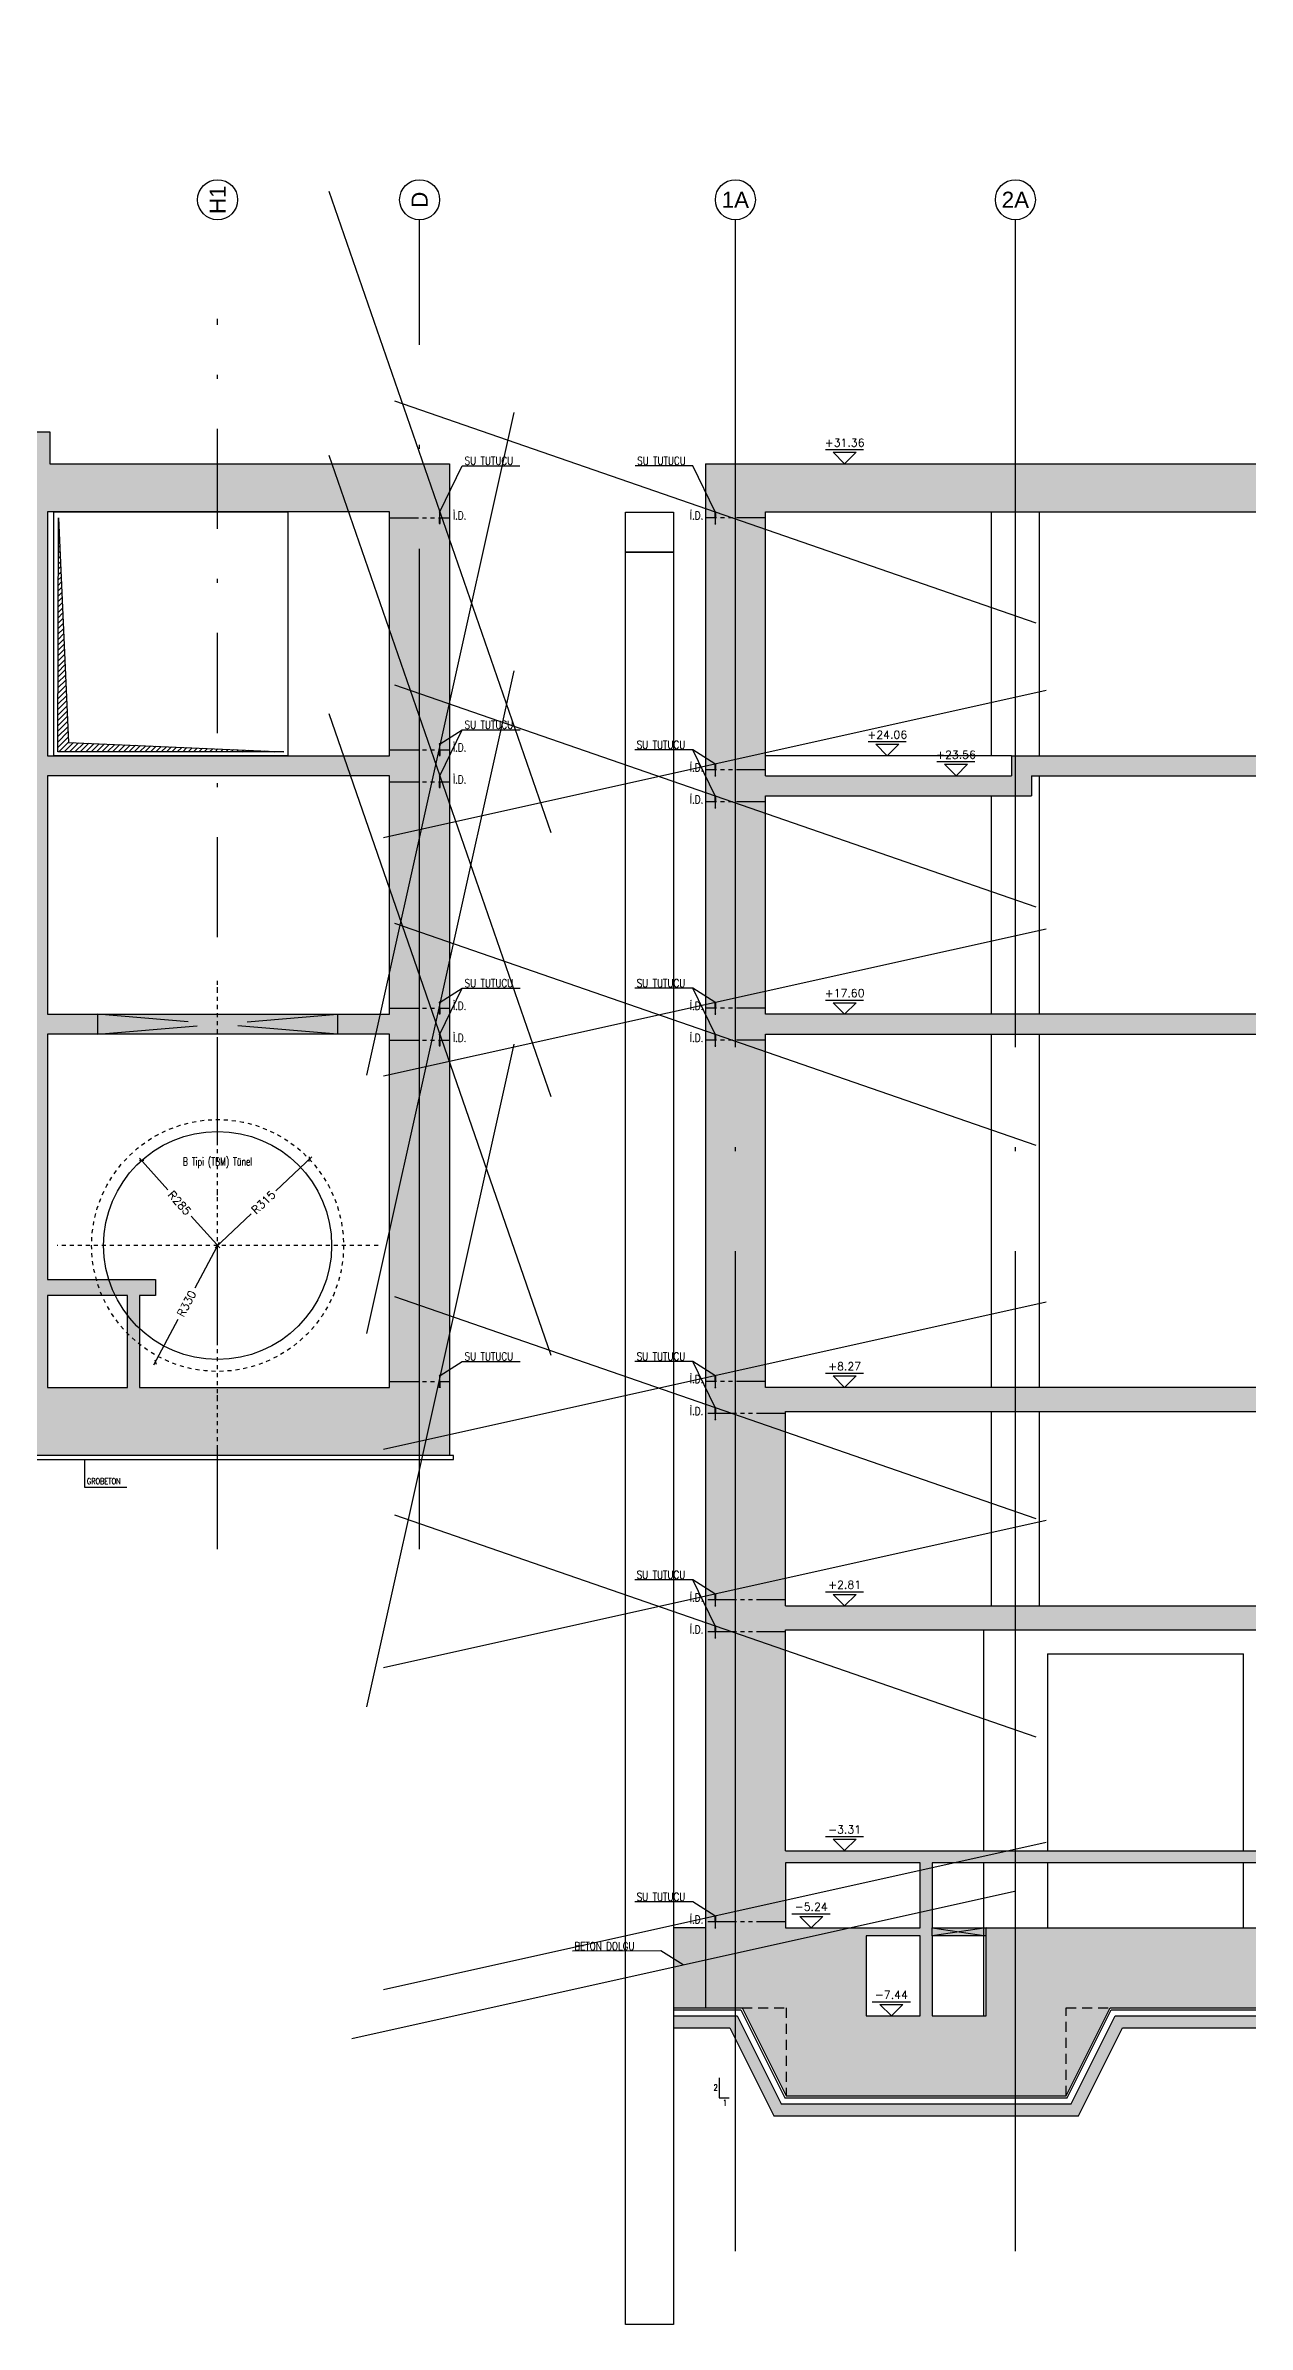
# Model space of a CAD drawing. Header units: millimetres. Extents: x 400382 to 401422, y 4543975 to 4544126.
# Drawn here: x 401106.9 to 401136.9, y 4544001.1 to 4544058 of the extents above; entities that cross this region are included whole.
import ezdxf
from ezdxf.enums import TextEntityAlignment as Align

# ---------------------------------------------------------------- set-up
doc = ezdxf.new("R2010")
doc.units = ezdxf.units.MM
for name, pattern in [('ACAD_ISO05W100', [33, 24, -3, 0, -3, 0, -3]), ('AKS', [3, 2.5, -0.25, 0, -0.25]), ('CIZGI', [0.4, 0.25, -0.15]), ('CONTINU', [0]), ('DASHDOT2', [0.5, 0.25, -0.125, 0, -0.125]), ('HIDDEN', [0.375, 0.25, -0.125])]:
    doc.linetypes.add(name, pattern=pattern)
for name, color, linetype in [('aks prota', 2, 'AKS'), ('boşluk prota', 2, 'Continuous'), ('boşluk taraması prota', 252, 'Continuous'), ('caks prota', 4, 'Continuous'), ('görünüş prota', 4, 'Continuous'), ('inşaat derzi prota', 11, 'Continuous'), ('kesik prota', 2, 'CIZGI'), ('kesit prota', 1, 'Continuous'), ('kesit tarama prota', 252, 'Continuous'), ('kot prota', 4, 'Continuous'), ('lkolon prota', 4, 'Continuous'), ('merdiven prota', 2, 'Continuous'), ('not prota', 2, 'Continuous'), ('not yazısı prota', 6, 'Continuous'), ('not çizgisi prota', 4, 'Continuous'), ('PRT-AL-TUNEL_EKSENI', 14, 'DASHDOT2'), ('PRT-CST-rc_level', 6, 'Continuous'), ('PRT-CST-rc_levermark', 4, 'Continuous'), ('st_s_not yazısı', 6, 'Continuous'), ('st_s_not çizgisi', 4, 'CIZGI'), ('st_s_su tutucu', 2, 'Continuous'), ('st_s_ölçü', 4, 'Continuous'), ('taks prota', 7, 'Continuous')]:
    doc.layers.add(name, color=color, linetype=linetype)
doc.layers.add('PRT-KD-kazik', color=172, linetype='Continuous', lineweight=25)
doc.styles.add('NOT', font='romanstw.shx')
doc.styles.add('OLCU', font='romanstw.shx')
doc.styles.get("Standard").update_dxf_attribs({"font": 'Arial.ttf'})
doc.styles.add('TAKS', font='Arial Unicode.ttf')
doc.styles.add('TEXT250', font='romanstw.shx', dxfattribs={"width": 0.8, "height": 25})
doc.styles.add('TSIMPLEX', font='romanstw.shx')
doc.dimstyles.new('1-100', dxfattribs={"dimscale": 0.5, "dimtxt": 2, "dimasz": 7.5, "dimexe": 3, "dimexo": 5, "dimgap": 5, "dimtad": 3, "dimdec": 1, "dimlfac": 2, "dimzin": 9, "dimdsep": 46, "dimtxsty": 'Standard', "dimblk": 'OBLIQUE', "dimcen": 0.09, "dimclrd": 3, "dimclre": 3, "dimclrt": 1, "dimadec": 3, "dimazin": 0, "dimtfac": 1, "dimtdec": 1, "dimtofl": 0, "dimtmove": 0, "dimatfit": 3, "dimfxl": 4, "dimtolj": 1, "dimtzin": 0, "dimarcsym": 0})
doc.dimstyles.new('1-50', dxfattribs={"dimtxt": 10, "dimasz": 4, "dimexe": 4, "dimexo": 8, "dimgap": 4, "dimtad": 1, "dimdec": 1, "dimrnd": 0.05, "dimzin": 9, "dimdsep": 46, "dimtxsty": 'OLCU', "dimblk1": 'OBLIQUE', "dimblk2": 'OBLIQUE', "dimsah": 1, "dimcen": 2, "dimdle": 4, "dimclrd": 4, "dimclre": 4, "dimclrt": 3, "dimadec": 1, "dimazin": 0, "dimtfac": 1, "dimtdec": 1, "dimtix": 1, "dimtmove": 2, "dimatfit": 3, "dimldrblk": 'OBLIQUE', "dimfxl": 1, "dimtvp": 1, "dimtolj": 1, "dimtzin": 1, "dimarcsym": 0})

# ---------------------------------------------------------------- blocks, each defined once
blk = doc.blocks.new('KOTK5')
at = {"layer": 'PRT-CST-rc_levermark'}
blk.add_line((216.6666666667443, 160), (-213.3333333332557, 160), dxfattribs=at)
blk.add_lwpolyline([(130, 130), (-130, 130), (0, 0)], close=True, dxfattribs=at)
at = {"layer": 'PRT-CST-rc_level', "style": 'OLCU'}
blk.add_attdef('000.00', text='', height=90, dxfattribs=at).set_placement((0, 193.1381784435362), align=Align.CENTER)
blk = doc.blocks.new('_Oblique')
at = {"layer": 'st_s_ölçü', "lineweight": -2}
blk.add_line((-0.5, -0.5), (0.5, 0.5), dxfattribs=at)
blk = doc.blocks.new('D')
at = {"layer": 'st_s_su tutucu', "linetype": 'CONTINU', "ltscale": 0.2}
for p, q in [((-39987.83090962706, 52508.18991963421), (-39992.63090966878, 52508.18991966914)), ((-39992.63090966878, 52508.18991966914), (-39992.63090980848, 52507.38991968935)), ((-39992.63090980848, 52507.38991968935), (-39990.63090962501, 52506.05655179494)), ((-39992.63090980848, 52448.98991960261), (-39990.63090962501, 52450.32328749701)), ((-39992.63090966878, 52448.18991962282), (-39992.63090980848, 52448.98991960261)), ((-39987.83090962706, 52448.18991965774), (-39992.63090966878, 52448.18991962282)), ((-39990.63090992199, 52478.65671955824), (-39991.93117670823, 52478.6567195757)), ((-39991.93117670823, 52478.6567195757), (-39991.93117659182, 52477.72311959402)), ((-39991.93117659182, 52477.72311959402), (-39990.63090987367, 52477.72311951835)), ((-39990.6309096902, 52498.50671976196), (-39991.53117650332, 52498.50671977942)), ((-39991.53117650332, 52498.50671977942), (-39991.53117639622, 52497.87311976865)), ((-39991.53117639622, 52497.87311976865), (-39990.63090970417, 52497.87311978029)), ((-39990.63090980196, 52488.50671968629), (-39991.53117661508, 52488.50671963972)), ((-39991.53117661508, 52488.50671963972), (-39991.53117662905, 52487.87311965806)), ((-39991.53117662905, 52487.87311965806), (-39990.630909937, 52487.87311964059)), ((-39991.53117661508, 52467.87311965223), (-39991.53117662905, 52468.5067196339)), ((-39991.53117662905, 52468.5067196339), (-39990.630909937, 52468.50671965136)), ((-39990.63090980196, 52467.87311960567), (-39991.53117661508, 52467.87311965223)), ((-39991.53117650332, 52457.87311951254), (-39991.53117639622, 52458.50671952331)), ((-39991.53117639622, 52458.50671952331), (-39990.63090970417, 52458.50671951166)), ((-39990.6309096902, 52457.87311953), (-39991.53117650332, 52457.87311951254)), ((-39990.63090962501, 52506.05655179494), (-39990.6309096902, 52498.50671976196)), ((-39990.63090970417, 52497.87311978029), (-39990.63090980196, 52488.50671968629)), ((-39990.630909937, 52487.87311964059), (-39990.63090992199, 52478.65671955824)), ((-39990.630909937, 52468.50671965136), (-39990.63090992199, 52477.72311973372)), ((-39990.63090970417, 52458.50671951166), (-39990.63090980196, 52467.87311960567)), ((-39990.63090962501, 52450.32328749701), (-39990.6309096902, 52457.87311953)), ((-39989.83090974534, 52506.05655187643), (-39987.83090964103, 52507.38991968935)), ((-39989.83090955907, 52498.50671965136), (-39989.83090974534, 52506.05655187643)), ((-39988.9306429881, 52498.50671966883), (-39989.83090955907, 52498.50671965136)), ((-39989.83090992229, 52488.50671961062), (-39989.83090981984, 52497.87311973373)), ((-39989.83090981984, 52497.87311973373), (-39988.93064300207, 52497.87311962313)), ((-39988.93064335132, 52488.50671965136), (-39989.83090992229, 52488.50671961062)), ((-39989.83091007002, 52478.65671960481), (-39989.8309099316, 52487.87311978029)), ((-39989.8309099316, 52487.87311978029), (-39988.93064311383, 52487.87311964059)), ((-39988.53064343977, 52478.65671965137), (-39989.83091007002, 52478.65671960481)), ((-39989.83090998934, 52477.72311965805), (-39988.53064344908, 52477.72311964058)), ((-39989.83091007002, 52477.72311968715), (-39989.8309099316, 52468.50671951166)), ((-39989.8309099316, 52468.50671951166), (-39988.93064311383, 52468.50671965136)), ((-39988.93064335132, 52467.87311964059), (-39989.83090992229, 52467.87311968134)), ((-39989.83090992229, 52467.87311968134), (-39989.83090981984, 52458.50671955823)), ((-39989.83090981984, 52458.50671955823), (-39988.93064300207, 52458.50671966883)), ((-39988.9306429881, 52457.87311962313), (-39989.83090955907, 52457.87311964059)), ((-39989.83090955907, 52457.87311964059), (-39989.83090974534, 52450.32328741552)), ((-39989.83090974534, 52450.32328741552), (-39987.83090964103, 52448.98991960261)), ((-39988.93064300207, 52497.87311962313), (-39988.9306429881, 52498.50671966883)), ((-39988.93064311383, 52487.87311964059), (-39988.93064335132, 52488.50671965136)), ((-39988.93064311383, 52468.50671965136), (-39988.93064335132, 52467.87311964059)), ((-39988.93064300207, 52458.50671966883), (-39988.9306429881, 52457.87311962313)), ((-39988.53064344908, 52477.72311964058), (-39988.53064343977, 52478.65671965137)), ((-39987.83090964103, 52507.38991968935), (-39987.83090962706, 52508.18991963421)), ((-39987.83090964103, 52448.98991960261), (-39987.83090962706, 52448.18991965774))]:
    blk.add_line(p, q, dxfattribs=at)
blk = doc.blocks.new('*D18')
at = {"layer": 'DEFPOINTS', "color": 0, "transparency": 16777216}
for p in [(-455.7768124120485, 109.5869111729116), (-265.7931828767396, -102.8541877429707)]:
    blk.add_point(p, dxfattribs=at)
at = {"layer": 'st_s_ölçü', "color": 4, "lineweight": -2, "transparency": 16777216}
for p, q in [((-461.1096862235661, 115.5501700898487), (-389.9253438287682, 35.95131222538865)), ((-260.4603090652221, -108.8174466599078), (-331.6446514600408, -29.21858879542449))]:
    blk.add_line(p, q, dxfattribs=at)
at = {"layer": 'st_s_ölçü', "color": 4, "lineweight": -2, "transparency": 16777216, "xscale": 8, "yscale": 8, "zscale": 8, "rotation": 131.8058995973175}
blk.add_blockref('_Oblique', (-455.7768124120485, 109.5869111729116), dxfattribs=at)
at = {"layer": 'st_s_ölçü', "color": 3, "transparency": 16777216, "insert": (-360.7849976444195, 3.366361714968633), "char_height": 20, "attachment_point": 5, "rotation": 311.8058995973175, "style": 'OLCU'}
blk.add_mtext('\\A1;R285', dxfattribs=at)
blk = doc.blocks.new('*D19')
at = {"layer": 'DEFPOINTS', "color": 0, "transparency": 16777216}
for p in [(-36.3406229420434, 112.9617587007597), (-265.7931828767178, -102.8541877429798)]:
    blk.add_point(p, dxfattribs=at)
at = {"layer": 'st_s_ölçü', "color": 4, "lineweight": -2, "transparency": 16777216}
for p, q in [((-30.51325634052741, 118.4427986104425), (-120.6119750752906, 33.69874405447169)), ((-271.6205494782338, -108.3352276526625), (-181.5218307435179, -23.5911730967362))]:
    blk.add_line(p, q, dxfattribs=at)
at = {"layer": 'st_s_ölçü', "color": 4, "lineweight": -2, "transparency": 16777216, "xscale": 8, "yscale": 8, "zscale": 8, "rotation": 43.24583088137385}
blk.add_blockref('_Oblique', (-36.3406229420434, 112.9617587007597), dxfattribs=at)
at = {"layer": 'st_s_ölçü', "color": 3, "transparency": 16777216, "insert": (-151.0669029094242, 5.053785478889026), "char_height": 20, "attachment_point": 5, "rotation": 43.24583088137385, "style": 'OLCU'}
blk.add_mtext('\\A1;R315', dxfattribs=at)
blk = doc.blocks.new('*D20')
at = {"layer": 'DEFPOINTS', "color": 0, "transparency": 16777216}
for p in [(-265.7931828767105, -102.8541877429579), (-421.0483857594118, -394.0514095323542)]:
    blk.add_point(p, dxfattribs=at)
at = {"layer": 'lkolon prota', "color": 4, "lineweight": -2, "transparency": 16777216}
for p, q in [((-262.0294203825846, -95.79486115412448), (-322.8545106894434, -209.8786212058137)), ((-424.8121482535377, -401.1107361211878), (-363.9870579466764, -287.0269760694938))]:
    blk.add_line(p, q, dxfattribs=at)
at = {"layer": 'lkolon prota', "color": 4, "lineweight": -2, "transparency": 16777216, "xscale": 8, "yscale": 8, "zscale": 8, "rotation": 241.9351701811658}
blk.add_blockref('_Oblique', (-421.0483857594118, -394.0514095323542), dxfattribs=at)
at = {"layer": 'lkolon prota', "color": 3, "transparency": 16777216, "insert": (-343.420784318052, -248.4527986376579), "char_height": 20, "attachment_point": 5, "rotation": 61.935170181165795, "style": 'OLCU'}
blk.add_mtext('\\A1;R330', dxfattribs=at)
blk = doc.blocks.new('A$C127942D9')
at = {"layer": 'aks prota', "ltscale": 2}
blk.add_line((-265.7931828767323, -631.6843460802356), (-265.7931828767178, 559.6811305509054), dxfattribs=at)
at = {"layer": 'aks prota'}
blk.add_line((135.1872869510917, -102.8541877429761), (-666.7736527046291, -102.8541877429725), dxfattribs=at)
at = {"layer": 'görünüş prota', "color": 6, "linetype": 'CIZGI', "ltscale": 2}
blk.add_circle((-265.7931828767323, -102.8541877429652), 315, dxfattribs=at)
at = {"layer": 'görünüş prota', "color": 6}
blk.add_circle((-265.7931828767105, -102.8541877429798), 285, dxfattribs=at)
at = {"layer": 'not prota', "style": 'TEXT250', "width": 0.7}
blk.add_text('B Tipi (TBM) Tünel', height=20, dxfattribs=at).set_placement((-265.7931828766596, 106.8190974679765), align=Align.MIDDLE_CENTER)
at = {"layer": 'lkolon prota'}
dim = blk.add_radius_dim(center=(-265.7931828767105, -102.8541877429579), mpoint=(-421.0483857594118, -394.0514095323542), dimstyle='1-100', dxfattribs=at)
dim.commit()
dim.dimension.update_dxf_attribs({"geometry": '*D20', "text_midpoint": (-343.420784318052, -248.4527986376579), "dimtype": 132})
at = {"layer": 'st_s_ölçü'}
for center, mpoint, picture, middle in [((-265.7931828767396, -102.8541877429707), (-455.7768124120485, 109.5869111729116), '*D18', (-360.7849976444195, 3.366361714968633)), ((-265.7931828767178, -102.8541877429798), (-36.3406229420434, 112.9617587007597), '*D19', (-151.0669029094242, 5.053785478889026))]:
    dim = blk.add_radius_dim(center=center, mpoint=mpoint, dimstyle='1-100', dxfattribs=at)
    dim.commit()
    dim.dimension.update_dxf_attribs({"geometry": picture, "text_midpoint": middle, "dimtype": 132})

msp = doc.modelspace()

# ---------------------------------------------------------------- hatches: boundary and pattern name
at = {"layer": 'boşluk taraması prota', "ltscale": 2}
h = msp.add_hatch(dxfattribs=at)
h.set_pattern_fill('ANSI31', color=256, scale=0.03, style=0)
h.set_pattern_definition([(45, (400404.9738348617, 4543629.076754234), (-0.06735192090801864, 0.06735192090801866), [])])
h.paths.add_polyline_path([(401107.2120266674, 4544046.212407442), (401107.4643122129, 4544040.602056531), (401112.8482134463, 4544040.364701895), (401107.1982134463, 4544040.364701895)])
at = {"layer": 'kesit tarama prota'}
h = msp.add_hatch(color=256, dxfattribs=at)
h.dxf.hatch_style = 1
h.paths.add_polyline_path([(401116.9923134463, 4544047.564701895), (401107.0023134463, 4544047.564701895), (401107.0023134463, 4544048.364701895), (401099.1423134463, 4544048.364701895), (401099.1423134463, 4544047.564701895), (401089.0923134463, 4544047.564701895), (401089.0923134463, 4544022.774701895), (401116.9923134463, 4544022.774701895)])
h.paths.add_polyline_path([(401099.1423134463, 4544024.474701895), (401097.1423134463, 4544024.474701895), (401097.1423134463, 4544026.774701895), (401099.1423134463, 4544026.774701895)], flags=16)
h.paths.add_polyline_path([(401099.6423134463, 4544024.474701895), (401099.6423134463, 4544047.864701895), (401106.5023499526, 4544047.864701895), (401106.5023499526, 4544047.055408792), (401106.4423134463, 4544047.055408792), (401106.4423134463, 4544046.364701895), (401106.4423134463, 4544043.684701895), (401104.9823134463, 4544043.684701895), (401104.9823134463, 4544043.854701895), (401104.6823134463, 4544043.854701895), (401104.6823134463, 4544044.024701895), (401104.3823134463, 4544044.024701895), (401104.3823134463, 4544044.194701895), (401104.0823134463, 4544044.194701895), (401104.0823134463, 4544044.364701895), (401103.7823134463, 4544044.364701895), (401103.7823134463, 4544044.534701895), (401103.4823134463, 4544044.534701895), (401103.4823134463, 4544044.704701895), (401103.1823134463, 4544044.704701895), (401103.1823134463, 4544044.874701895), (401102.8823134463, 4544044.874701895), (401102.8823134463, 4544045.044701895), (401102.5823134463, 4544045.044701895), (401102.5823134463, 4544045.214701895), (401102.2823134463, 4544045.214701895), (401102.2823134463, 4544045.384701895), (401100.4423134463, 4544045.384701895), (401100.4423134463, 4544045.184701895), (401101.9295854546, 4544045.184701895), (401104.9295854546, 4544043.484701895), (401106.4423134463, 4544043.484701895), (401106.4423134463, 4544040.264701895), (401104.9823134463, 4544040.264701895), (401104.9823134463, 4544040.454701895), (401104.6823134463, 4544040.454719136), (401104.6823134463, 4544040.624701895), (401104.3823134463, 4544040.624701895), (401104.3823134463, 4544040.794701895), (401104.0823134463, 4544040.794701895), (401104.0823134463, 4544040.964701895), (401103.7823134463, 4544040.964770861), (401103.7823134463, 4544041.134788102), (401103.4823134463, 4544041.134701895), (401103.4823134463, 4544041.304701895), (401103.1823134463, 4544041.304701895), (401103.1823134463, 4544041.474822585), (401102.8823134463, 4544041.474822585), (401102.8823134463, 4544041.644701895), (401102.5823134463, 4544041.644701895), (401102.5823134463, 4544041.814701895), (401102.2823134463, 4544041.814701895), (401102.2823134463, 4544041.984701895), (401100.4423134463, 4544041.984874309), (401100.4423134463, 4544041.784788102), (401101.9305629366, 4544041.784788102), (401104.9660091841, 4544040.064701895), (401106.4423134463, 4544040.064701895), (401106.4423134463, 4544037.054701895), (401104.9823134463, 4544037.054701895), (401104.9823134463, 4544037.224701895), (401104.6823134463, 4544037.224701895), (401104.6823134463, 4544037.394701895), (401104.3823134463, 4544037.394701895), (401104.3823134463, 4544037.564701895), (401104.0823134463, 4544037.564701895), (401104.0823134463, 4544037.734701895), (401103.7823134463, 4544037.734701895), (401103.7823134463, 4544037.904701895), (401103.4823134463, 4544037.904701895), (401103.4823134463, 4544038.074701895), (401103.1823134463, 4544038.074701895), (401103.1823134463, 4544038.244701895), (401102.8823134463, 4544038.244701895), (401102.8823134463, 4544038.414701895), (401102.5823134463, 4544038.414701895), (401102.5823134463, 4544038.584701895), (401102.2823134463, 4544038.584701895), (401102.2823134463, 4544038.754701895), (401100.4423134463, 4544038.754701895), (401100.4423134463, 4544038.554701895), (401101.9295854545, 4544038.554701895), (401104.9295854545, 4544036.854701895), (401106.4423134463, 4544036.854701895), (401106.4423134463, 4544033.804701895), (401104.9723134463, 4544033.804701895), (401104.9723134463, 4544033.994701895), (401104.6823134463, 4544033.994701895), (401104.6823134463, 4544034.164701895), (401104.3823134463, 4544034.164701895), (401104.3823134463, 4544034.334701895), (401104.0823134463, 4544034.334701895), (401104.0823134463, 4544034.504701895), (401103.7823134463, 4544034.504701895), (401103.7823134463, 4544034.674701895), (401103.4823134463, 4544034.674701895), (401103.4823134463, 4544034.844701895), (401103.1823134463, 4544034.844701895), (401103.1823134463, 4544035.014701895), (401102.8823134463, 4544035.014701895), (401102.8823134463, 4544035.184701895), (401102.5823134463, 4544035.184701895), (401102.5823134463, 4544035.354701895), (401102.2823134463, 4544035.354701895), (401102.2823134463, 4544035.524701895), (401100.4423134463, 4544035.524701895), (401100.4423134463, 4544035.324701895), (401101.9295854546, 4544035.324701895), (401104.9648795722, 4544033.604701895), (401106.4423134463, 4544033.604701895), (401106.4423134463, 4544030.424701895), (401104.9823134463, 4544030.424701895), (401104.9823134463, 4544030.594701895), (401104.6823134463, 4544030.594701895), (401104.6823134463, 4544030.764701895), (401104.3823134463, 4544030.764701895), (401104.3823134463, 4544030.934701895), (401104.0823134463, 4544030.934701895), (401104.0823134463, 4544031.104701895), (401103.7823134463, 4544031.104701895), (401103.7823134463, 4544031.274701895), (401103.4823134463, 4544031.274701895), (401103.4823134463, 4544031.444701895), (401103.1823134463, 4544031.444701895), (401103.1823134463, 4544031.614701895), (401102.8823134463, 4544031.614701895), (401102.8823134463, 4544031.784701895), (401102.5823134463, 4544031.784701895), (401102.5823134463, 4544031.954701895), (401102.2823134463, 4544031.954701895), (401102.2823134463, 4544032.124701895), (401100.4423134463, 4544032.124701895), (401100.4423134463, 4544031.924701895), (401101.9295854547, 4544031.924701895), (401104.9295854547, 4544030.224701895), (401106.4423134463, 4544030.224701895), (401106.4423134463, 4544027.194701895), (401104.9573134463, 4544027.194701895), (401104.9573134463, 4544027.364701895), (401104.6823134463, 4544027.364701895), (401104.6823134463, 4544027.534701895), (401104.3823134463, 4544027.534701895), (401104.3823134463, 4544027.704701895), (401104.0823134463, 4544027.704701895), (401104.0823134463, 4544027.874701895), (401103.7823134463, 4544027.874701895), (401103.7823134463, 4544028.044701895), (401103.4823134463, 4544028.044701895), (401103.4823134463, 4544028.214701895), (401103.1823134463, 4544028.214701895), (401103.1823134463, 4544028.384701895), (401102.8823134463, 4544028.384701895), (401102.8823134463, 4544028.554701895), (401102.5823134463, 4544028.554701895), (401102.5823134463, 4544028.724701895), (401102.2823134463, 4544028.724701895), (401102.2823134463, 4544028.894701895), (401100.4423134463, 4544028.894701895), (401100.4423134463, 4544028.694701895), (401101.9295854546, 4544028.694701895), (401104.9295854545, 4544026.994701895), (401106.4423134463, 4544026.994701895), (401106.4423134463, 4544024.474701895), (401104.0823134463, 4544024.474701895), (401104.0823134463, 4544024.644701895), (401103.7823134463, 4544024.644701895), (401103.7823134463, 4544024.814701895), (401103.4823134463, 4544024.814701895), (401103.4823134463, 4544024.984701895), (401103.1823134463, 4544024.984701895), (401103.1823134463, 4544025.154701895), (401102.8823134463, 4544025.154701895), (401102.8823134463, 4544025.324701895), (401102.5823134463, 4544025.324701895), (401102.5823134463, 4544025.494701895), (401102.2823134463, 4544025.494701895), (401102.2823134463, 4544025.664701895), (401100.4423134463, 4544025.664701895), (401100.4423134463, 4544025.464701895), (401101.9295854546, 4544025.464701895), (401103.676644278, 4544024.474701895)], flags=16)
h.paths.add_polyline_path([(401096.8423134463, 4544024.474701895), (401090.5923134463, 4544024.474701895), (401090.5923134463, 4544033.304701895), (401099.1423134463, 4544033.304701895), (401099.1423134463, 4544027.174701895), (401096.4423134463, 4544027.174701895), (401096.4423134463, 4544026.774701895), (401096.8423134463, 4544026.774701895)], flags=16)
h.paths.add_polyline_path([(401106.9423134463, 4544024.474701895), (401106.9423134463, 4544026.774701895), (401108.9423134463, 4544026.774701895), (401108.9423134463, 4544024.474701895)], flags=16)
h.paths.add_polyline_path([(401106.9423134463, 4544027.174701895), (401106.9423134463, 4544033.304701895), (401115.4923134463, 4544033.304701895), (401115.4923134463, 4544024.474701895), (401109.2423134463, 4544024.474701895), (401109.2423134463, 4544026.774701895), (401109.6423134463, 4544026.774701895), (401109.6423134463, 4544027.174701895)], flags=16)
h.paths.add_polyline_path([(401099.1423134463, 4544033.804701895), (401090.5923134463, 4544033.804701895), (401090.5923134463, 4544039.764701895), (401099.1423134463, 4544039.764701895)], flags=16)
h.paths.add_polyline_path([(401106.9423134463, 4544033.804701895), (401106.9423134463, 4544039.764701895), (401115.4923134463, 4544039.764701895), (401115.4923134463, 4544033.804701895)], flags=16)
h.paths.add_polyline_path([(401099.1423134463, 4544040.264701895), (401090.5923134463, 4544040.264701895), (401090.5923134463, 4544046.364701895), (401099.1423134463, 4544046.364701895)], flags=16)
h.paths.add_polyline_path([(401106.9423134463, 4544040.264701895), (401106.9423134463, 4544046.364701895), (401115.4923134463, 4544046.364701895), (401115.4923134463, 4544040.264701895)], flags=16)
h = msp.add_hatch(color=256, dxfattribs=at)
h.dxf.hatch_style = 1
h.paths.add_polyline_path([(401166.9799655437, 4544010.96470899), (401160.0520047097, 4544010.964707298), (401160.0520043115, 4544012.594702131), (401166.9799650714, 4544012.594702112), (401166.9799650722, 4544012.894702383), (401159.7520041512, 4544012.894702383), (401159.7520046227, 4544010.964707225), (401157.6520046227, 4544010.964706712), (401157.6520041512, 4544012.894702383), (401150.5662926314, 4544012.894702385), (401150.5662926314, 4544013.047701506), (401150.2762933206, 4544013.047701506), (401150.2762933206, 4544013.217701506), (401149.9862930839, 4544013.217701506), (401149.9862930839, 4544013.387701506), (401149.6962928472, 4544013.387701506), (401149.6962928472, 4544013.557701506), (401149.4062926105, 4544013.557701506), (401149.4062926105, 4544013.727701506), (401149.1162923738, 4544013.727701506), (401149.1162923738, 4544013.897701506), (401148.8262921371, 4544013.897701506), (401148.8262921371, 4544014.067701505), (401148.5362919004, 4544014.067701505), (401148.5362919004, 4544014.237701505), (401148.2462916637, 4544014.237701505), (401148.2462916637, 4544014.407701505), (401144.6107930045, 4544014.407701505), (401144.6107931472, 4544013.608541493), (401145.0107939461, 4544013.608541567), (401145.0107925475, 4544014.107703813), (401147.8748380316, 4544014.107703813), (401149.9440774495, 4544012.894702386), (401144.7107929895, 4544012.894702387), (401144.7107930628, 4544012.594702176), (401150.2501619349, 4544012.59470216), (401150.2501619349, 4544010.964704904), (401129.0520185385, 4544010.964699726), (401129.0520186131, 4544012.594702216), (401141.135740508, 4544012.594702182), (401141.1357404347, 4544012.894702383), (401125.385754951, 4544012.894702383), (401125.385755204, 4544018.414702384), (401141.1357387503, 4544018.414702384), (401141.1357386038, 4544019.014702383), (401125.3857552314, 4544019.014702383), (401125.3857554541, 4544023.874702384), (401141.1357566426, 4544023.87470239), (401141.1357566598, 4544024.47470239), (401124.8857554815, 4544024.474702383), (401124.885755886, 4544033.304702383), (401141.1357569647, 4544033.30470239), (401141.135756982, 4544033.80470239), (401124.885755909, 4544033.804702383), (401124.8857561591, 4544039.264702401), (401131.5357620395, 4544039.264702171), (401131.5357620568, 4544039.764702171), (401141.1357571878, 4544039.76470184), (401141.135757205, 4544040.26470184), (401131.0357620742, 4544040.264702189), (401131.0357620569, 4544039.764702189), (401124.885756182, 4544039.764702401), (401124.8857564843, 4544046.364702401), (401161.6351389326, 4544046.364701132), (401161.6351389257, 4544046.064700993), (401165.6351389257, 4544046.064700896), (401165.6351389326, 4544046.364700994), (401166.9743952461, 4544046.364700948), (401166.9743950924, 4544047.564700948), (401123.3857565393, 4544047.564702453), (401123.385754771, 4544008.964698342), (401124.302017083, 4544008.964698565), (401125.4020173303, 4544006.764699414), (401132.4020183457, 4544006.764699093), (401133.5020185335, 4544008.964700812), (401166.9799655437, 4544008.96470899)])
h.paths.add_polyline_path([(401150.5501619349, 4544010.964704977), (401150.5501619349, 4544012.594702159), (401157.3520042745, 4544012.594702139), (401157.3520046726, 4544010.964706639)], flags=16)
h.paths.add_polyline_path([(401130.4020184373, 4544008.764699185), (401129.0520184377, 4544008.764699247), (401129.0520185293, 4544010.764699193), (401130.4020185289, 4544010.764699193)], flags=16)
h.paths.add_polyline_path([(401128.7520184378, 4544008.764699261), (401127.4020184373, 4544008.764699322), (401127.402018537, 4544010.764699193), (401128.7520185294, 4544010.764699193)], flags=16)
h.paths.add_polyline_path([(401128.7520185386, 4544010.964699652), (401125.3857548626, 4544010.96469883), (401125.3857549373, 4544012.594702384), (401128.7520186133, 4544012.59470223)], flags=16)
h = msp.add_hatch(color=256, dxfattribs=at)
h.dxf.hatch_style = 1
h.paths.add_polyline_path([(401123.3857548626, 4544010.964698342), (401122.5857979893, 4544010.964698146), (401122.5857984779, 4544008.964698146), (401123.385754771, 4544008.964698342)])
h = msp.add_hatch(dxfattribs=at)
h.set_pattern_fill('AR-CONC', color=253, scale=0.0009999999999999998, angle=1.399621290528574e-05)
h.set_pattern_definition([(50.0000139962129, (401100.4862105363, 4543702.772912297), (0.1821846728895983, -0.01593904103483201), [0.01905, -0.20955]), (355.0000139962128, (401100.4862105363, 4543702.772912297), (-0.03524346809633405, 0.1910568366297665), [0.01523999999999998, -0.1676405841699997]), (100.4514586962128, (401100.5013925437, 4543702.771584047), (0.1469412043125848, 0.1751177878069974), [0.01619000879999999, -0.1780902445999998]), (46.18421399621291, (401100.4862105239, 4543702.823712298), (0.2710790511622216, -0.04204226171353833), [0.02857499999999996, -0.3143249999999995]), (96.63557160621279, (401100.5088004248, 4543702.820208803), (0.2374040736102427, 0.2474261825907955), [0.02428502313999998, -0.2671356081599996]), (351.1841651662129, (401100.4862105239, 4543702.823712298), (0.2374040736237167, 0.2474261825786067), [0.02285996706999998, -0.2514597319199999]), (21.00001399621287, (401100.5116105271, 4543702.811012303), (0.1516144162504704, -0.1022651611507214), [0.01905, -0.20955]), (326.0000139962129, (401100.5116105271, 4543702.811012303), (0.06180198335420922, 0.1841879812193131), [0.01524, -0.16764]), (71.4514589962129, (401100.5242450617, 4543702.802490206), (0.213416399266616, 0.08192282101926526), [0.01619000879999997, -0.1780899375999997]), (37.50001399621291, (401100.4862105363, 4543702.772912297), (0.003088582595486997, 0.08455503962763458), [0, -0.1656079999999998, 0, -0.1701799999999998, 0, -0.1682749999999998]), (7.500013996212903, (401100.4862105363, 4543702.772912297), (0.06681963803819314, 0.1001805911408236), [0, -0.09702799999999984, 0, -0.1617979999999997, 0, -0.06413499999999987]), (327.5000139962128, (401100.4295685363, 4543702.772912283), (0.1355905965662849, -0.005728710870602942), [0, -0.06349999999999988, 0, -0.1981199999999997, 0, -0.2628899999999995]), (317.5000139962128, (401100.4041685364, 4543702.772912277), (0.1481291751748305, 0.02542652721832841), [0, -0.08254999999999994, 0, -0.1315719999999999, 0, -0.1866899999999999])])
h.paths.add_polyline_path([(401133.6256253801, 4544008.764700843), (401132.5256251743, 4544006.564699088), (401125.2784105635, 4544006.56469942), (401124.1784103341, 4544008.764698535), (401122.5857985268, 4544008.764698146), (401122.5857986, 4544008.464698146), (401123.9930002108, 4544008.46469849), (401125.0930004133, 4544006.264699428), (401132.7110354173, 4544006.264699079), (401133.81103565, 4544008.464700888), (401166.9799661544, 4544008.46470899), (401166.9799660812, 4544008.76470899)])

# ---------------------------------------------------------------- linework, layer by layer
at = {"layer": 'aks prota', "ltscale": 10}
for p, q in [((401116.2423134463, 4544020.435878841), (401116.2423134463, 4544053.666375813)), ((401124.1357544925, 4544002.884472255), (401124.1357568189, 4544053.666375995)), ((401131.1357544925, 4544002.884471933), (401131.1357568189, 4544053.666377705))]:
    msp.add_line(p, q, dxfattribs=at)
at = {"layer": 'boşluk prota', "ltscale": 0.05}
msp.add_lwpolyline([(401107.2120266674, 4544046.212407442), (401107.4643122129, 4544040.602056531), (401112.8482134463, 4544040.364701895), (401107.1982134463, 4544040.364701895)], close=True, dxfattribs=at)
at = {"layer": 'caks prota', "ltscale": 0.05}
for centre, radius in [((401111.19227694, 4544054.166375811), 0.5), ((401116.24227694, 4544054.166375811), 0.5), ((401124.1357566967, 4544054.166375995), 0.4999999999999999), ((401131.1357566967, 4544054.166375674), 0.4999999999999999)]:
    msp.add_circle(centre, radius, dxfattribs=at)
at = {"layer": 'görünüş prota', "color": 4}
for p, q in [((401130.535733788, 4544040.264702206), (401130.5357322979, 4544046.364702206)), ((401131.7357337882, 4544040.264702165), (401131.7357322981, 4544046.364702164)), ((401130.5357353661, 4544033.804702385), (401130.5357340323, 4544039.264702206)), ((401131.7357353662, 4544033.804702386), (401131.7357339103, 4544039.764702165)), ((401130.5357376452, 4544024.474702383), (401130.5357354882, 4544033.304702385)), ((401131.7357376454, 4544024.474702383), (401131.7357354884, 4544033.304702386)), ((401130.535738979, 4544019.014702383), (401130.5357377674, 4544023.874702386)), ((401131.7357389791, 4544019.014702383), (401131.7357389771, 4544023.874702387)), ((401130.3357391257, 4544018.414702384), (401130.3357404741, 4544012.894702383)), ((401131.9357392722, 4544017.814702383), (401131.9357404741, 4544012.894702383)), ((401136.8357404741, 4544012.894701859), (401136.8357392722, 4544017.814702383)), ((401130.3357405474, 4544012.594702212), (401130.335741483, 4544008.764699188)), ((401131.9357405474, 4544012.594702207), (401131.9357409456, 4544010.96470043)), ((401136.8357409455, 4544010.964701627), (401136.8357405474, 4544012.594701859))]:
    msp.add_line(p, q, dxfattribs=at)
msp.add_lwpolyline([(401107.0982134463, 4544040.264701895), (401107.0982134463, 4544046.364701895), (401112.9482134463, 4544046.364701895), (401112.9482134463, 4544040.264701895)], close=True, dxfattribs=at)
for points in [[(401131.0357620742, 4544040.264702189), (401124.8857562049, 4544040.264702401)], [(401131.9357392722, 4544017.814702383), (401136.8357392722, 4544017.814702383)]]:
    msp.add_lwpolyline(points, dxfattribs=at)
at = {"layer": 'görünüş prota'}
for points in [[(401089.0923134463, 4544022.774701895), (401088.9923134463, 4544022.774701895), (401088.9923134463, 4544022.674701895), (401117.0923134463, 4544022.674701895), (401117.0923134463, 4544022.774701895), (401116.9923134463, 4544022.774701895)], [(401122.5857984779, 4544008.964698146), (401122.5857984779, 4544008.964698146), (401122.5857986, 4544008.464698146)], [(401122.5857984901, 4544008.914698146), (401124.2711153958, 4544008.914698558), (401125.3711156386, 4544006.714699415), (401132.4329200528, 4544006.714699092), (401133.5329202451, 4544008.91470082), (401166.9799660445, 4544008.914708991)], [(401122.5857985268, 4544008.764698146), (401124.1784103341, 4544008.764698535), (401125.2784105635, 4544006.56469942), (401132.5256251743, 4544006.564699088), (401133.6256253801, 4544008.764700843), (401166.9799660812, 4544008.76470899)], [(401122.5857986, 4544008.464698146), (401123.9930002108, 4544008.46469849), (401125.0930004133, 4544006.264699428), (401132.7110354173, 4544006.264699079), (401133.81103565, 4544008.464700888), (401166.9799661544, 4544008.46470899)]]:
    msp.add_lwpolyline(points, dxfattribs=at)
at = {"layer": 'inşaat derzi prota', "linetype": 'ACAD_ISO05W100', "ltscale": 0.03}
for points in [[(401115.4923134463, 4544046.214701895), (401116.9923134463, 4544046.214701895)], [(401124.885756521, 4544046.214692313), (401123.385756521, 4544046.214691946)], [(401115.4923134463, 4544040.414702733), (401116.9923134463, 4544040.414702733)], [(401124.8857561453, 4544039.914702401), (401123.3857561453, 4544039.914702034)], [(401115.4923134463, 4544039.614701895), (401116.9923134463, 4544039.614701895)], [(401124.8857563408, 4544039.114702401), (401123.3857563408, 4544039.114702034)], [(401115.4923134463, 4544033.954702733), (401116.9923134463, 4544033.954702733)], [(401124.8857561477, 4544033.954702383), (401123.3857561477, 4544033.954702017)], [(401115.4923134463, 4544033.154701895), (401116.9923134463, 4544033.154701895)], [(401124.8857563431, 4544033.154702383), (401123.3857563431, 4544033.154702016)], [(401115.4923134463, 4544024.624702733), (401116.9923134463, 4544024.624702733)], [(401124.8857561514, 4544024.624702383), (401123.3857561514, 4544024.624702017)], [(401125.3857554517, 4544023.824702505), (401123.3857563468, 4544023.824702017)], [(401125.3857552383, 4544019.164702383), (401123.3857597606, 4544019.164701895)], [(401125.3857552016, 4544018.364702383), (401123.385759956, 4544018.364701895)], [(401125.3857548695, 4544011.114698829), (401123.3857594516, 4544011.114698341)]]:
    msp.add_lwpolyline(points, dxfattribs=at)
at = {"layer": 'kesik prota'}
for points in [[(401124.302017083, 4544008.964698565), (401125.4020184464, 4544008.964698515), (401125.4020173303, 4544006.764699414)], [(401132.4020183457, 4544006.764699093), (401132.4020184464, 4544008.964700544), (401133.5020185335, 4544008.964700812)]]:
    msp.add_lwpolyline(points, dxfattribs=at)
at = {"layer": 'kesit prota', "color": 1}
for p, q in [((401123.3857565393, 4544047.564702453), (401166.974394953, 4544047.564700948)), ((401124.885756182, 4544039.764702401), (401124.8857564843, 4544046.364702401)), ((401131.0357620742, 4544040.264702189), (401141.135757205, 4544040.26470184)), ((401131.0357620742, 4544040.264702189), (401131.0357620569, 4544039.764702189)), ((401124.885756182, 4544039.764702401), (401131.0357620569, 4544039.764702189)), ((401124.8857561591, 4544039.264702401), (401131.5357620395, 4544039.264702171)), ((401131.5357620568, 4544039.764702171), (401131.5357620395, 4544039.264702171)), ((401131.5357620568, 4544039.764702171), (401141.1357571878, 4544039.76470184)), ((401125.3857552314, 4544019.014702383), (401141.1357386038, 4544019.014702383)), ((401125.385754951, 4544012.894702383), (401125.385755204, 4544018.414702384)), ((401125.385755204, 4544018.414702384), (401141.1357387503, 4544018.414702384))]:
    msp.add_line(p, q, dxfattribs=at)
for points in [[(401107.0023134463, 4544047.564701895), (401116.9923134463, 4544047.564701895), (401116.9923134463, 4544022.774701895), (401089.0923134463, 4544022.774701895), (401089.0923134463, 4544047.564701895), (401099.1423134463, 4544047.564701895), (401099.1423134463, 4544048.364701895), (401107.0023134463, 4544048.364701895)], [(401106.9423134463, 4544046.364701895), (401106.9423134463, 4544040.264701895), (401115.4923134463, 4544040.264701895), (401115.4923134463, 4544046.364701895)], [(401106.9423134463, 4544033.304701895), (401106.9423134463, 4544027.174701895), (401109.6423134463, 4544027.174701895), (401109.6423134463, 4544026.774701895), (401109.2423134463, 4544026.774701895), (401109.2423134463, 4544024.474701895), (401115.4923134463, 4544024.474701895), (401115.4923134463, 4544033.304701895)], [(401108.9423134463, 4544026.774701895), (401106.9423134463, 4544026.774701895), (401106.9423134463, 4544024.474701895), (401108.9423134463, 4544024.474701895)], [(401128.7520185386, 4544010.964699652), (401128.7520186133, 4544012.59470223), (401125.3857549373, 4544012.594702384), (401125.3857548626, 4544010.96469883)]]:
    msp.add_lwpolyline(points, close=True, dxfattribs=at)
for points in [[(401123.3857565393, 4544047.564702453), (401123.385754771, 4544008.964698342), (401124.302017083, 4544008.964698565), (401125.4020173303, 4544006.764699414), (401132.4020183457, 4544006.764699093), (401133.5020185335, 4544008.964700812), (401166.9799660323, 4544008.96470899)], [(401124.8857564843, 4544046.364702401), (401161.6351389326, 4544046.364701132), (401161.6351389257, 4544046.064700993), (401165.6351389257, 4544046.064700896), (401165.6351389326, 4544046.364700994), (401166.9743952461, 4544046.364700948)], [(401106.9423134463, 4544039.764701895), (401106.9423134463, 4544033.804701895), (401115.4923134463, 4544033.804701895), (401115.4923134463, 4544039.764701895), (401106.9423134463, 4544039.764701895)], [(401125.3857552314, 4544019.014702383), (401125.3857554541, 4544023.874702384), (401141.1357566426, 4544023.87470239), (401141.1357566598, 4544024.47470239), (401124.8857554815, 4544024.474702383), (401124.885755886, 4544033.304702383), (401141.1357569647, 4544033.30470239), (401141.135756982, 4544033.80470239), (401124.885755909, 4544033.804702383), (401124.8857561591, 4544039.264702401)], [(401125.385754951, 4544012.894702383), (401141.1357404347, 4544012.894702383), (401141.135740508, 4544012.594702182), (401129.0520186131, 4544012.594702216), (401129.0520185385, 4544010.964699726)], [(401123.3857548626, 4544010.964698342), (401122.5857979893, 4544010.964698146), (401122.5857984779, 4544008.964698146), (401123.385754771, 4544008.964698342)], [(401127.402018537, 4544010.764699193), (401127.4020184373, 4544008.764699322), (401128.7520184378, 4544008.764699261), (401128.7520185294, 4544010.764699193), (401127.402018537, 4544010.764699193)], [(401129.0520185293, 4544010.764699193), (401129.0520184377, 4544008.764699247), (401130.4020184373, 4544008.764699185), (401130.4020185289, 4544010.764699193), (401129.0520185293, 4544010.764699193)], [(401129.0520185385, 4544010.964699726), (401150.2501619349, 4544010.964704904)], [(401130.402018538, 4544010.964699193), (401130.402018538, 4544010.964700055)]]:
    msp.add_lwpolyline(points, dxfattribs=at)
at = {"layer": 'merdiven prota', "linetype": 'HIDDEN', "ltscale": 10}
for points in [[(401108.1923134463, 4544033.304701895), (401114.1923134463, 4544033.804701895), (401114.1923134463, 4544033.304701895), (401108.1923134463, 4544033.804701895), (401108.1923134463, 4544033.304701895)], [(401129.0520185385, 4544010.964699726), (401130.4020185289, 4544010.764699184), (401130.4020185289, 4544010.963669564), (401129.0520185293, 4544010.764699193), (401129.0520185385, 4544010.964699726)]]:
    msp.add_lwpolyline(points, dxfattribs=at)
at = {"layer": 'PRT-AL-TUNEL_EKSENI', "ltscale": 10}
msp.add_line((401111.1923134463, 4544020.435878841), (401111.1923134463, 4544051.193337146), dxfattribs=at)
at = {"layer": 'PRT-KD-kazik', "color": 3}
for points in [[(401121.3857892029, 4544046.352664801), (401122.5857893447, 4544046.352665095), (401122.585789589, 4544045.352665096), (401121.3857894472, 4544045.352664802)], [(401121.3857894482, 4544045.352664801), (401122.585789589, 4544045.352665095), (401122.5858004107, 4544001.052665096), (401121.3858002698, 4544001.052664802)]]:
    msp.add_lwpolyline(points, close=True, dxfattribs=at)
at = {"layer": 'st_s_not çizgisi', "linetype": 'CONTINU'}
msp.add_lwpolyline([(401107.8686054558, 4544022.674701895), (401107.8686054558, 4544021.979817962), (401108.9250054559, 4544021.979817962)], dxfattribs=at)
at = {"layer": 'st_s_ölçü', "ltscale": 0.1}
msp.add_lwpolyline([(401123.727059598, 4544007.214699014), (401123.7270597201, 4544006.714699014), (401123.9770597201, 4544006.714699075)], dxfattribs=at)

# ---------------------------------------------------------------- block references
at = {"layer": 'aks prota', "ltscale": 10, "xscale": 0.01, "yscale": 0.01, "zscale": 0.01}
msp.add_blockref('A$C127942D9', (401113.8502463557, 4544029.053243772), dxfattribs=at)
at = {"layer": 'kot prota', "linetype": 'CONTINU', "ltscale": 0.1}
ref = msp.add_blockref('KOTK5', (401126.8668973865, 4544047.564702383), dxfattribs=dict(at, xscale=-0.002222222222222221, yscale=0.002222222222222221, zscale=0.002222222222222222, rotation=1.399620875197627e-05))
ref.add_attrib('000.00', '+31.36', dxfattribs={"layer": 'PRT-CST-rc_level', "height": 0.1999999999999999, "rotation": 1.400722388096129e-05, "style": 'OLCU'}).set_placement((401126.8668972817, 4544047.993898336), align=Align.CENTER)
ref = msp.add_blockref('KOTK5', (401127.9328213459, 4544040.264702644), dxfattribs=dict(at, xscale=-0.002222222222222221, yscale=0.002222222222222221, zscale=0.002222222222222222, rotation=1.399620875197627e-05))
ref.add_attrib('000.00', '+24.06', dxfattribs={"layer": 'PRT-CST-rc_level', "height": 0.1999999999999999, "rotation": 1.400722388096129e-05, "style": 'OLCU'}).set_placement((401127.932821241, 4544040.693898596), align=Align.CENTER)
ref = msp.add_blockref('KOTK5', (401129.6508543157, 4544039.764702585), dxfattribs=dict(at, xscale=-0.002222222222222221, yscale=0.002222222222222221, zscale=0.002222222222222222, rotation=1.399620875197627e-05))
ref.add_attrib('000.00', '+23.56', dxfattribs={"layer": 'PRT-CST-rc_level', "height": 0.1999999999999999, "rotation": 1.400722388096129e-05, "style": 'OLCU'}).set_placement((401129.6508542109, 4544040.193898537), align=Align.CENTER)
ref = msp.add_blockref('KOTK5', (401126.8668969115, 4544033.804702383), dxfattribs=dict(at, xscale=-0.002222222222222221, yscale=0.002222222222222221, zscale=0.002222222222222222, rotation=1.399620875197627e-05))
ref.add_attrib('000.00', '+17.60', dxfattribs={"layer": 'PRT-CST-rc_level', "height": 0.1999999999999999, "rotation": 1.400722388096129e-05, "style": 'OLCU'}).set_placement((401126.8668968066, 4544034.233898336), align=Align.CENTER)
ref = msp.add_blockref('KOTK5', (401126.8668969115, 4544024.474702383), dxfattribs=dict(at, xscale=-0.002222222222222221, yscale=0.002222222222222221, zscale=0.002222222222222222, rotation=1.399620875197627e-05))
ref.add_attrib('000.00', '+8.27', dxfattribs={"layer": 'PRT-CST-rc_level', "height": 0.1999999999999999, "rotation": 1.400722388096129e-05, "style": 'OLCU'}).set_placement((401126.8668968066, 4544024.903898336), align=Align.CENTER)
ref = msp.add_blockref('KOTK5', (401126.8668969115, 4544019.014702383), dxfattribs=dict(at, xscale=-0.002222222222222221, yscale=0.002222222222222221, zscale=0.002222222222222222, rotation=1.399620875197627e-05))
ref.add_attrib('000.00', '+2.81', dxfattribs={"layer": 'PRT-CST-rc_level', "height": 0.1999999999999999, "rotation": 1.400722388096129e-05, "style": 'OLCU'}).set_placement((401126.8668968066, 4544019.443898336), align=Align.CENTER)
ref = msp.add_blockref('KOTK5', (401126.8668969115, 4544012.895938157), dxfattribs=dict(at, xscale=-0.002222222222222221, yscale=0.002222222222222221, zscale=0.002222222222222222, rotation=1.399620875197627e-05))
ref.add_attrib('000.00', '-3.31', dxfattribs={"layer": 'PRT-CST-rc_level', "height": 0.1999999999999999, "rotation": 1.400722388096129e-05, "style": 'OLCU'}).set_placement((401126.8668968066, 4544013.32513411), align=Align.CENTER)
ref = msp.add_blockref('KOTK5', (401126.0319140992, 4544010.964698988), dxfattribs=dict(at, xscale=-0.002222222222222221, yscale=0.002222222222222221, zscale=0.002222222222222222, rotation=1.399620875197627e-05))
ref.add_attrib('000.00', '-5.24', dxfattribs={"layer": 'PRT-CST-rc_level', "height": 0.1999999999999999, "rotation": 1.400722388096129e-05, "style": 'OLCU'}).set_placement((401126.0319139943, 4544011.39389494), align=Align.CENTER)
ref = msp.add_blockref('KOTK5', (401128.0352848088, 4544008.764699293), dxfattribs=dict(at, xscale=-0.002222222222222221, yscale=0.002222222222222221, zscale=0.002222222222222222, rotation=1.399620875197627e-05))
ref.add_attrib('000.00', '-7.44', dxfattribs={"layer": 'PRT-CST-rc_level', "height": 0.1999999999999999, "rotation": 1.400722388096129e-05, "style": 'OLCU'}).set_placement((401128.035284704, 4544009.193895246), align=Align.CENTER)
at = {"layer": 'st_s_ölçü'}
for p, xscale, yscale, zscale, rotation in [((401316.6934679946, 4544308.605652331), -0.004999999999999998, 0.004999999999999998, 0.004999999999999998, 180), ((400923.6845378759, 4544308.605592761), 0.004999999999999996, 0.004999999999999996, 0.004999999999999996, 180.0000139962129), ((401316.6934679945, 4544302.805652332), -0.004999999999999998, 0.004999999999999998, 0.004999999999999998, 180), ((400923.6845375003, 4544302.305602849), 0.004999999999999996, 0.004999999999999996, 0.004999999999999996, 180.0000139962129), ((401316.6934679946, 4544302.005652332), -0.004999999999999998, 0.004999999999999998, 0.004999999999999998, 180), ((400923.6845376957, 4544301.50560285), 0.004999999999999996, 0.004999999999999996, 0.004999999999999996, 180.0000139962129), ((401316.6934679945, 4544296.345652332), -0.004999999999999998, 0.004999999999999998, 0.004999999999999998, 180), ((400923.6845375026, 4544296.345602832), 0.004999999999999996, 0.004999999999999996, 0.004999999999999996, 180.0000139962129), ((401316.6934679946, 4544295.545652332), -0.004999999999999998, 0.004999999999999998, 0.004999999999999998, 180), ((400923.684537698, 4544295.545602832), 0.004999999999999996, 0.004999999999999996, 0.004999999999999996, 180.0000139962129), ((401316.6934679945, 4544287.015652332), -0.004999999999999998, 0.004999999999999998, 0.004999999999999998, 180), ((400923.6845375063, 4544287.015602832), 0.004999999999999996, 0.004999999999999996, 0.004999999999999996, 180.0000139962129), ((400923.6845377017, 4544286.215602832), 0.004999999999999996, 0.004999999999999996, 0.004999999999999996, 180.0000139962129), ((400923.6845411155, 4544281.55560271), 0.004999999999999996, 0.004999999999999996, 0.004999999999999996, 180.0000139962129), ((400923.6845413109, 4544280.75560271), 0.004999999999999996, 0.004999999999999996, 0.004999999999999996, 180.0000139962129), ((400923.6845408065, 4544273.505599156), 0.004999999999999996, 0.004999999999999996, 0.004999999999999996, 180.0000139962129)]:
    msp.add_blockref('D', p, dxfattribs=dict(at, xscale=xscale, yscale=yscale, zscale=zscale, rotation=rotation))

# ---------------------------------------------------------------- texts
at = {"layer": 'not yazısı prota', "ltscale": 0.05, "style": 'TSIMPLEX', "width": 0.8}
for s, p in [('SU TUTUCU', (401117.3674875157, 4544047.542367028)), ('İ.D.', (401117.0748708807, 4544046.17608817)), ('SU TUTUCU', (401117.3674875157, 4544040.942367028)), ('İ.D.', (401117.0748708807, 4544040.37608817)), ('İ.D.', (401117.0748708807, 4544039.576088171)), ('SU TUTUCU', (401117.3674875157, 4544034.482367028)), ('İ.D.', (401117.0748708807, 4544033.91608817)), ('İ.D.', (401117.0748708807, 4544033.116088171)), ('SU TUTUCU', (401117.3674875157, 4544025.152367028))]:
    msp.add_text(s, height=0.2, dxfattribs=at).set_placement(p)
for s, p in [('SU TUTUCU', (401121.6816297467, 4544047.542355825)), ('İ.D.', (401122.9984371913, 4544046.176077289)), ('SU TUTUCU', (401121.6696295661, 4544040.44236591)), ('İ.D.', (401122.9984368156, 4544039.876087377)), ('İ.D.', (401122.9984370111, 4544039.076087376)), ('SU TUTUCU', (401121.6696295685, 4544034.482365892)), ('İ.D.', (401122.998436818, 4544033.916087359)), ('İ.D.', (401122.9984370134, 4544033.116087359)), ('SU TUTUCU', (401121.6696295721, 4544025.152365892)), ('İ.D.', (401122.9984368217, 4544024.586087359)), ('İ.D.', (401122.9984370171, 4544023.786087359)), ('SU TUTUCU', (401121.6696331814, 4544019.69236577)), ('İ.D.', (401122.9984404309, 4544019.126087237)), ('İ.D.', (401122.9984406263, 4544018.326087237)), ('SU TUTUCU', (401121.6696328724, 4544011.642362216)), ('İ.D.', (401122.9984401219, 4544011.076083683)), ('BETON DOLGU', (401120.1106901324, 4544010.409435136))]:
    msp.add_text(s, height=0.1999999999999999, rotation=1.400722388096129e-05, dxfattribs=at).set_placement(p)
at = {"layer": 'st_s_not yazısı', "ltscale": 0.05, "style": 'NOT', "width": 0.8}
msp.add_text('GROBETON', height=0.15, dxfattribs=at).set_placement((401107.9264692507, 4544022.133064928), align=Align.MIDDLE_LEFT)
for s, p in [('2', (401123.5918626189, 4544006.898686988)), ('1', (401123.8263627112, 4544006.520987046))]:
    msp.add_text(s, height=0.1499999999999999, rotation=1.400722388096129e-05, dxfattribs=at).set_placement(p)
at = {"layer": 'taks prota', "style": 'TAKS'}
for s, height, rotation, p in [('H1', 0.4, 90, (401111.19227694, 4544054.166375811)), ('D', 0.4, 90, (401116.24227694, 4544054.166375811)), ('1A', 0.3999999999999999, 359.5051648609174, (401124.1357566967, 4544054.166375995)), ('2A', 0.3999999999999999, 359.5051648609174, (401131.1357566967, 4544054.166375674))]:
    msp.add_text(s, height=height, rotation=rotation, dxfattribs=at).set_placement(p, align=Align.MIDDLE_CENTER)

# ---------------------------------------------------------------- leaders
at = {"layer": 'not çizgisi prota'}
for points in [[(401123.6301649379, 4544046.364875036), (401123.0716027883, 4544047.514628708), (401121.6332198076, 4544047.514628357)], [(401116.7479049927, 4544046.364885763), (401117.3064668614, 4544047.514639572), (401118.7448498421, 4544047.514639572)], [(401116.7479049927, 4544039.764885763), (401117.3064668614, 4544040.914639573), (401118.7448498421, 4544040.914639573)], [(401123.6301647577, 4544039.264885124), (401123.0716026081, 4544040.414638797), (401121.6332196274, 4544040.414638445)], [(401116.7549960318, 4544040.563715951), (401117.3064668614, 4544040.914639573), (401118.7568498426, 4544040.914639573)], [(401123.6230735235, 4544040.06371531), (401123.0716026081, 4544040.414638797), (401121.621219627, 4544040.414638442)], [(401123.63016476, 4544033.304885106), (401123.0716026105, 4544034.454638779), (401121.6332196298, 4544034.454638427)], [(401116.7479049927, 4544033.304885763), (401117.3064668614, 4544034.454639573), (401118.7448498421, 4544034.454639573)], [(401123.6230735258, 4544034.103715292), (401123.0716026105, 4544034.454638779), (401121.6212196294, 4544034.454638424)], [(401116.7549960318, 4544034.103715951), (401117.3064668614, 4544034.454639573), (401118.7568498426, 4544034.454639573)], [(401123.6301647638, 4544023.974885106), (401123.0716026142, 4544025.124638779), (401121.6332196335, 4544025.124638428)], [(401123.6230735295, 4544024.773715292), (401123.0716026142, 4544025.124638779), (401121.621219633, 4544025.124638424)], [(401116.7549960318, 4544024.773715951), (401117.3064668614, 4544025.124639573), (401118.7568498426, 4544025.124639573)], [(401123.630168373, 4544018.514884984), (401123.0716062234, 4544019.664638657), (401121.6332232427, 4544019.664638306)], [(401123.6230771387, 4544019.31371517), (401123.0716062234, 4544019.664638657), (401121.6212232423, 4544019.664638302)], [(401123.6230768297, 4544011.263711616), (401123.0716059144, 4544011.614635103), (401121.6212229332, 4544011.614634749)], [(401122.8273439868, 4544010.042989164), (401122.2758730715, 4544010.393912651), (401120.0622801933, 4544010.381707668)]]:
    msp.add_leader(points, dimstyle='1-50', override={"dimasz": 12, "dimgap": 4, "dimtad": 0}, dxfattribs=at)

doc.saveas('drawing.dxf')
